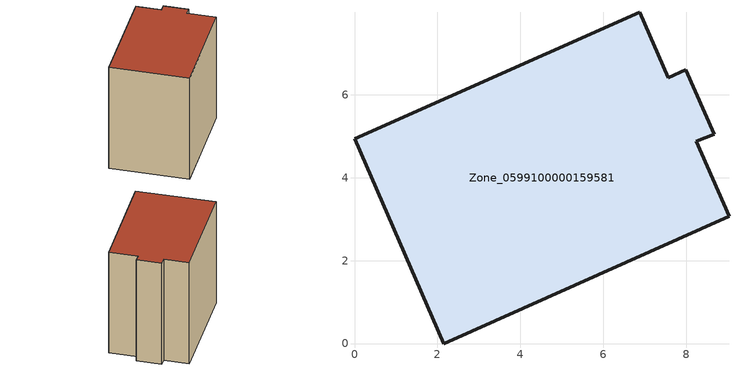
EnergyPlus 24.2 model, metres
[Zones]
Zone_0599100000159581
 floor ground (C_G): 7.58,6.42 8,6.61 8.69,5.05 8.25,4.88 9.04,3.07 2.15,0 0,4.94 6.89,7.99 z3.37
 wall outside (C_F): 2.15,0 9.04,3.07 8.25,4.88 8.69,5.05 8,6.61 7.58,6.42 6.89,7.99 0,4.94 2.15,0 z3.37:11.11
 roof outside (C_R): 8,6.61 7.58,6.42 6.89,7.99 0,4.94 2.15,0 9.04,3.07 8.25,4.88 8.69,5.05 z11.11
[BUILDING]
Pand.0599100000159581: North Axis=0; Terrain=City; Loads Convergence Tolerance Value=0.04; Temperature Convergence Tolerance Value=0.4; Solar Distribution=FullExterior; Maximum Number of Warmup Days=25; Minimum Number of Warmup Days=1
[Site:Location]
Rotterdam.The.Hague.AP_ZH_NLD Design_Conditions: Latitude=51.96; Longitude=4.45; Time Zone=1; Elevation=-4.5
[SITE:GROUNDTEMPERATURE:BUILDINGSURFACE]
18, 18, 18, 18, 18, 18, 18, 18, 18, 18, 18, 18
[MATERIAL] Thermal Absorptance=0.9; Solar Absorptance=0.7; Visible Absorptance=0.7
Name | Roughness | Thickness | Conductivity | Density | Specific Heat
G.TI.1946 | MediumSmooth | 0.15 | 1 | 540 | 1210
F.TI.1946 | Rough | 0.3 | 0.857143 | 1920 | 840
R.TI.1946 | MediumRough | 0.2 | 0.1 | 1500 | 1000
[CONSTRUCTION]
C_G: G.TI.1946
C_F: F.TI.1946
C_R: R.TI.1946
[ZONE]
Zone_0599100000159581: Type=1; Multiplier=1; Ceiling Height=Autocalculate; Volume=Autocalculate; Floor Area=autocalculate; Part of Total Floor Area=Yes
[ZONEINFILTRATION:DESIGNFLOWRATE]
Infil_Zone_0599100000159581: Zone or ZoneList or Space or SpaceList=Zone_0599100000159581; Schedule=AlwaysOn; Design Flow Rate Calculation Method=Flow/Area; Flow Rate per Floor Area=0.003; Constant Term Coefficient=1; Temperature Term Coefficient=0; Velocity Term Coefficient=0; Velocity Squared Term Coefficient=0
[HVACTEMPLATE:ZONE:IDEALLOADSAIRSYSTEM]
Zone_0599100000159581: Maximum Heating Supply Air Temperature=50; Minimum Cooling Supply Air Temperature=13; Maximum Heating Supply Air Humidity Ratio=0.0156; Minimum Cooling Supply Air Humidity Ratio=0.0077; Heating Limit=NoLimit; Cooling Limit=NoLimit; Dehumidification Control Type=ConstantSensibleHeatRatio; Cooling Sensible Heat Ratio=0.7; Dehumidification Setpoint=60; Humidification Control Type=None; Humidification Setpoint=30; Outdoor Air Method=None; Outdoor Air Flow Rate per Person=0.00944; Outdoor Air Flow Rate per Zone Floor Area=0; Outdoor Air Flow Rate per Zone=0; Demand Controlled Ventilation Type=None; Outdoor Air Economizer Type=NoEconomizer; Heat Recovery Type=None; Sensible Heat Recovery Effectiveness=0.7; Latent Heat Recovery Effectiveness=0.65
[ZONECONTROL:THERMOSTAT]
ThermostatControl_Zone_0599100000159581: Zone or ZoneList=Zone_0599100000159581; Control Type Schedule=DualSetpointControlType; Control 1=Thermostat_Zone_0599100000159581; Temperature Difference Between Cutout And Setpoint=0
[THERMOSTATSETPOINT:DUALSETPOINT]
Thermostat_Zone_0599100000159581: Heating Setpoint Temperature Schedule=HeatingSetpoint_Zone_0599100000159581; Cooling Setpoint Temperature Schedule=CoolingSetpoint_Zone_0599100000159581
[SCHEDULE:COMPACT]
HeatingSetpoint_Zone_0599100000159581: Through: 12/31, For: AllDays, Until: 24:00, 21
CoolingSetpoint_Zone_0599100000159581: Through: 12/31, For: AllDays, Until: 24:00, 24
DualSetpointControlType: Through: 12/31, For: AllDays, Until: 24:00, 4
AlwaysOn: Through: 12/31, For: AllDays, Until: 24:00, 1
